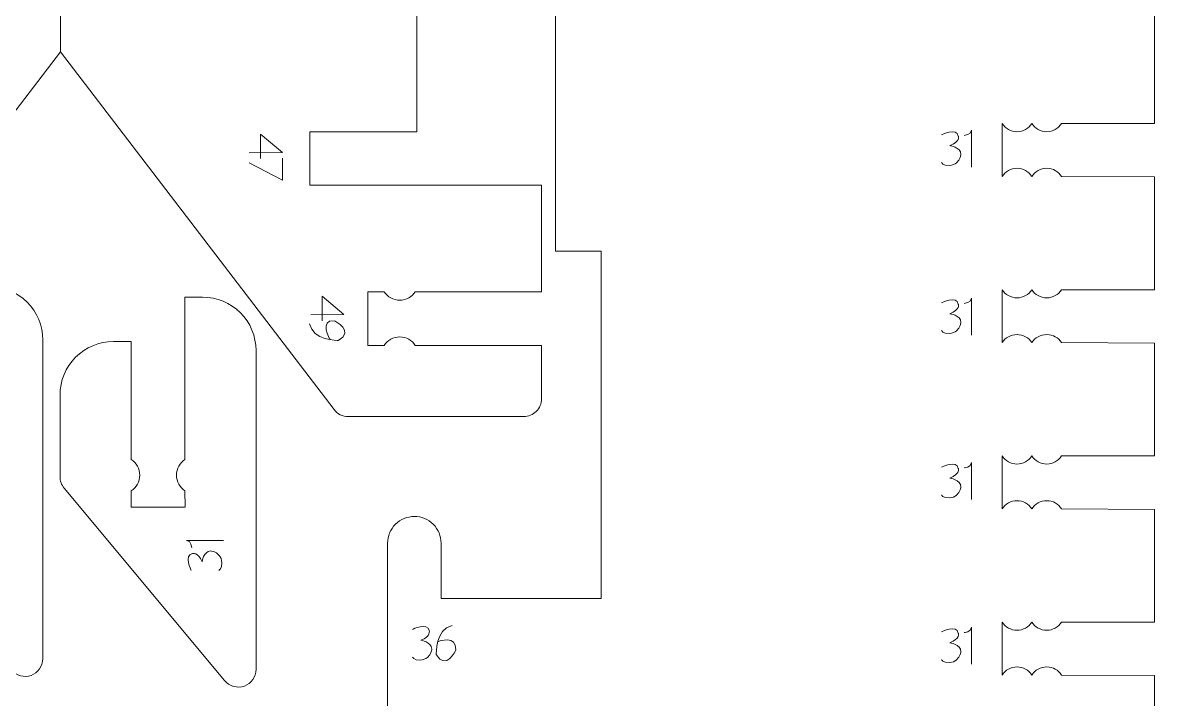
# Model space of a CAD drawing. Header units: centimetres. Extents: x -25 to 25, y -32.5 to 32.5.
# Drawn here: x -0.3 to 6.12, y -2.67 to 1.16 of the extents above; entities that cross this region are included whole.
import ezdxf

# ---------------------------------------------------------------- set-up
doc = ezdxf.new("R2010")
doc.units = ezdxf.units.CM
doc.header["$MEASUREMENT"] = 0
doc.layers.add('Capa 1', color=7, linetype='Continuous')

msp = doc.modelspace()

# ---------------------------------------------------------------- linework, layer by layer
at = {"layer": 'Capa 1', "color": 250, "lineweight": 9}
for points, knots in [([(1.43038, 13.90392), (1.43038, 14.39206), (1.43038, 14.5118), (1.43038, 14.84646), (1.43038, 14.84646), (1.43041, 14.87327), (1.44107, 14.89896), (1.46003, 14.91789), (1.46003, 14.91789), (1.47899, 14.93685), (1.50459, 14.94749), (1.53138, 14.94746), (1.53138, 14.94746), (1.53138, 14.94746), (1.83439, 14.94746), (1.83439, 14.94746), (1.83439, 14.94746), (1.86118, 14.94743), (1.88689, 14.93677), (1.90582, 14.91781), (1.90582, 14.91781), (1.92475, 14.89885), (1.93539, 14.87327), (1.93539, 14.84646), (1.93539, 14.84646), (1.93539, 14.84646), (1.93539, 12.6245), (1.93539, 12.6245), (1.93539, 12.6245), (1.93539, 12.6245), (1.1274, 12.6245), (1.1274, 12.6245), (1.1274, 12.6245), (1.1274, 12.6245), (1.1274, 12.32151), (1.1274, 12.32151), (1.1274, 12.32151), (1.1274, 12.32151), (1.93539, 12.32151), (1.93539, 12.32151), (1.93539, 12.32151), (1.93539, 12.32151), (1.93539, 11.55049), (1.93539, 11.55049), (1.93539, 11.55049), (1.93539, 11.55049), (1.0264, 11.07792), (1.0264, 11.07792), (1.0264, 11.07792), (1.0264, 11.07792), (1.0264, 6.99895), (1.0264, 6.99895), (1.0264, 6.99895), (1.0264, 6.99895), (1.93539, 6.7275), (1.93539, 6.7275), (1.93539, 6.7275), (1.93539, 6.7275), (1.93539, 0.54521), (1.93539, 0.54521), (1.93539, 0.54521), (1.93539, 0.54521), (1.32939, 0.54521), (1.32939, 0.54521), (1.32939, 0.54521), (1.32939, 0.54521), (1.32939, 0.24219), (1.32939, 0.24219), (1.32939, 0.24219), (1.32939, 0.24219), (2.64236, 0.24219), (2.64236, 0.24219), (2.64236, 0.24219), (2.64236, 0.24219), (2.64236, -0.36378), (2.64236, -0.36378), (2.64236, -0.36378), (2.64236, -0.36378), (1.92693, -0.36241), (1.92693, -0.36241)], [0, 0, 0, 0, 0.047619, 0.047619, 0.047619, 0.047619, 0.0952381, 0.0952381, 0.0952381, 0.0952381, 0.1428571, 0.1428571, 0.1428571, 0.1428571, 0.1904762, 0.1904762, 0.1904762, 0.1904762, 0.2380952, 0.2380952, 0.2380952, 0.2380952, 0.2857143, 0.2857143, 0.2857143, 0.2857143, 0.3333333, 0.3333333, 0.3333333, 0.3333333, 0.3809524, 0.3809524, 0.3809524, 0.3809524, 0.4285714, 0.4285714, 0.4285714, 0.4285714, 0.4761905, 0.4761905, 0.4761905, 0.4761905, 0.5238095, 0.5238095, 0.5238095, 0.5238095, 0.5714286, 0.5714286, 0.5714286, 0.5714286, 0.6190476, 0.6190476, 0.6190476, 0.6190476, 0.6666667, 0.6666667, 0.6666667, 0.6666667, 0.7142857, 0.7142857, 0.7142857, 0.7142857, 0.7619048, 0.7619048, 0.7619048, 0.7619048, 0.8095238, 0.8095238, 0.8095238, 0.8095238, 0.8571429, 0.8571429, 0.8571429, 0.8571429, 0.9047619, 0.9047619, 0.9047619, 0.9047619, 1, 1, 1, 1]), ([(-2.09609, -0.66677), (-2.09609, -0.66677), (-2.81152, -0.66677), (-2.81152, -0.66677), (-2.81152, -0.66677), (-2.81152, -0.66677), (-2.81152, -0.96978), (-2.81152, -0.96978), (-2.81152, -0.96978), (-2.81152, -0.99657), (-2.80081, -1.02232), (-2.78187, -1.04121), (-2.78187, -1.04121), (-2.76295, -1.06009), (-2.73734, -1.07078), (-2.71053, -1.07078), (-2.71053, -1.07078), (-2.71053, -1.07078), (-1.71556, -1.07078), (-1.71556, -1.07078), (-1.71556, -1.07078), (-1.68407, -1.07075), (-1.6544, -1.0561), (-1.63531, -1.03107), (-1.63531, -1.03107), (-1.63531, -1.03107), (-0.08458, 0.9988), (-0.08458, 0.9988), (-0.08458, 0.9988), (-0.08458, 0.9988), (-0.08458, 3.26127), (-0.08458, 3.26127), (-0.08458, 3.26127), (-0.08458, 3.26127), (-0.82513, 3.26127), (-0.82513, 3.26127)], [0, 0, 0, 0, 0.1, 0.1, 0.1, 0.1, 0.2, 0.2, 0.2, 0.2, 0.3, 0.3, 0.3, 0.3, 0.4, 0.4, 0.4, 0.4, 0.5, 0.5, 0.5, 0.5, 0.6, 0.6, 0.6, 0.6, 0.7, 0.7, 0.7, 0.7, 0.8, 0.8, 0.8, 0.8, 1, 1, 1, 1]), ([(4.00753, 1.68574), (4.00753, 1.68574), (3.07493, 1.68574), (3.07493, 1.68574), (3.07493, 1.68574), (3.07493, 1.68574), (3.07493, 1.88774), (3.07493, 1.88774), (3.07493, 1.88774), (3.07488, 1.96804), (3.10673, 2.04509), (3.16351, 2.10191), (3.16351, 2.10191), (3.22026, 2.15874), (3.29762, 2.19067), (3.37795, 2.19072), (3.37795, 2.19072), (3.37795, 2.19072), (5.81264, 2.19072), (5.81264, 2.19072), (5.81264, 2.19072), (5.89295, 2.19078), (5.96999, 2.15892), (6.02679, 2.10218), (6.02679, 2.10218), (6.08362, 2.04543), (6.11558, 1.96804), (6.11563, 1.88774), (6.11563, 1.88774), (6.11563, 1.88774), (6.11563, 0.5916), (6.11563, 0.5916), (6.11563, 0.5916), (6.11563, 0.5916), (5.5897, 0.5916), (5.5897, 0.5916)], [0, 0, 0, 0, 0.1, 0.1, 0.1, 0.1, 0.2, 0.2, 0.2, 0.2, 0.3, 0.3, 0.3, 0.3, 0.4, 0.4, 0.4, 0.4, 0.5, 0.5, 0.5, 0.5, 0.6, 0.6, 0.6, 0.6, 0.7, 0.7, 0.7, 0.7, 0.8, 0.8, 0.8, 0.8, 1, 1, 1, 1]), ([(4.00753, -7.10111), (4.00753, -7.10111), (2.72097, -7.10111), (2.72097, -7.10111), (2.72097, -7.10111), (2.72097, -7.10111), (2.72097, -5.58612), (2.72097, -5.58612), (2.72097, -5.58612), (2.72097, -5.58612), (2.98032, -5.58612), (2.98032, -5.58612), (2.98032, -5.58612), (2.98032, -5.58612), (2.98032, -3.61668), (2.98032, -3.61668), (2.98032, -3.61668), (2.98032, -3.61668), (2.07301, -3.61668), (2.07301, -3.61668), (2.07301, -3.61668), (2.07301, -3.61668), (2.07301, -3.92977), (2.07301, -3.92977), (2.07301, -3.92977), (2.07303, -3.96992), (2.05712, -4.00845), (2.02873, -4.03684), (2.02873, -4.03684), (2.00037, -4.06525), (1.96167, -4.08124), (1.92151, -4.08127), (1.92151, -4.08127), (1.88136, -4.08129), (1.84284, -4.06535), (1.81443, -4.03699), (1.81443, -4.03699), (1.78601, -4.00861), (1.77005, -3.96992), (1.77002, -3.92977), (1.77002, -3.92977), (1.77002, -3.92977), (1.77002, -1.78861), (1.77002, -1.78861), (1.77002, -1.78861), (1.76999, -1.74843), (1.78593, -1.70994), (1.8143, -1.68152), (1.8143, -1.68152), (1.84268, -1.65311), (1.88136, -1.63712), (1.92151, -1.63709), (1.92151, -1.63709), (1.96167, -1.63706), (2.00019, -1.653), (2.0286, -1.68139), (2.0286, -1.68139), (2.05702, -1.70975), (2.07298, -1.74843), (2.07301, -1.78861), (2.07301, -1.78861), (2.07301, -1.78861), (2.07301, -2.10168), (2.07301, -2.10168), (2.07301, -2.10168), (2.07301, -2.10168), (2.98032, -2.10168), (2.98032, -2.10168), (2.98032, -2.10168), (2.98032, -2.10168), (2.98032, -0.13224), (2.98032, -0.13224), (2.98032, -0.13224), (2.98032, -0.13224), (2.72097, -0.13224), (2.72097, -0.13224), (2.72097, -0.13224), (2.72097, -0.13224), (2.72097, 1.38276), (2.72097, 1.38276), (2.72097, 1.38276), (2.72097, 1.38276), (4.00753, 1.38139), (4.00753, 1.38139)], [0, 0, 0, 0, 0.0454545, 0.0454545, 0.0454545, 0.0454545, 0.0909091, 0.0909091, 0.0909091, 0.0909091, 0.1363636, 0.1363636, 0.1363636, 0.1363636, 0.1818182, 0.1818182, 0.1818182, 0.1818182, 0.2272727, 0.2272727, 0.2272727, 0.2272727, 0.2727273, 0.2727273, 0.2727273, 0.2727273, 0.3181818, 0.3181818, 0.3181818, 0.3181818, 0.3636364, 0.3636364, 0.3636364, 0.3636364, 0.4090909, 0.4090909, 0.4090909, 0.4090909, 0.4545455, 0.4545455, 0.4545455, 0.4545455, 0.5, 0.5, 0.5, 0.5, 0.5454545, 0.5454545, 0.5454545, 0.5454545, 0.5909091, 0.5909091, 0.5909091, 0.5909091, 0.6363636, 0.6363636, 0.6363636, 0.6363636, 0.6818182, 0.6818182, 0.6818182, 0.6818182, 0.7272727, 0.7272727, 0.7272727, 0.7272727, 0.7727273, 0.7727273, 0.7727273, 0.7727273, 0.8181818, 0.8181818, 0.8181818, 0.8181818, 0.8636364, 0.8636364, 0.8636364, 0.8636364, 0.9090909, 0.9090909, 0.9090909, 0.9090909, 1, 1, 1, 1]), ([(1.92693, -0.66677), (1.92693, -0.66677), (2.64236, -0.66677), (2.64236, -0.66677), (2.64236, -0.66677), (2.64236, -0.66677), (2.64236, -0.96978), (2.64236, -0.96978), (2.64236, -0.96978), (2.64236, -0.99657), (2.63165, -1.02232), (2.61271, -1.04121), (2.61271, -1.04121), (2.59379, -1.06009), (2.56818, -1.07078), (2.54137, -1.07078), (2.54137, -1.07078), (2.54137, -1.07078), (1.5464, -1.07078), (1.5464, -1.07078), (1.5464, -1.07078), (1.51491, -1.07075), (1.48524, -1.0561), (1.46615, -1.03107), (1.46615, -1.03107), (1.46615, -1.03107), (-0.08458, 0.9988), (-0.08458, 0.9988)], [0, 0, 0, 0, 0.125, 0.125, 0.125, 0.125, 0.25, 0.25, 0.25, 0.25, 0.375, 0.375, 0.375, 0.375, 0.5, 0.5, 0.5, 0.5, 0.625, 0.625, 0.625, 0.625, 0.75, 0.75, 0.75, 0.75, 1, 1, 1, 1]), ([(5.25282, 0.5916), (5.2706, 0.5639), (5.30168, 0.54554), (5.33704, 0.54554), (5.33704, 0.54554), (5.3724, 0.54554), (5.40348, 0.5639), (5.42126, 0.5916)], [0, 0, 0, 0, 0.3333333, 0.3333333, 0.3333333, 0.3333333, 1, 1, 1, 1]), ([(5.42126, 0.5916), (5.43904, 0.5639), (5.47012, 0.54554), (5.50548, 0.54554), (5.50548, 0.54554), (5.54084, 0.54554), (5.57192, 0.5639), (5.5897, 0.5916)], [0, 0, 0, 0, 0.3333333, 0.3333333, 0.3333333, 0.3333333, 1, 1, 1, 1]), ([(5.25298, 0.29159), (5.27076, 0.31929), (5.30184, 0.33765), (5.3372, 0.33765), (5.3372, 0.33765), (5.37256, 0.33765), (5.40364, 0.31929), (5.42142, 0.29159)], [0, 0, 0, 0, 0.3333333, 0.3333333, 0.3333333, 0.3333333, 1, 1, 1, 1]), ([(5.42142, 0.29159), (5.4392, 0.31929), (5.47028, 0.33765), (5.50564, 0.33765), (5.50564, 0.33765), (5.541, 0.33765), (5.57208, 0.31929), (5.58986, 0.29159)], [0, 0, 0, 0, 0.3333333, 0.3333333, 0.3333333, 0.3333333, 1, 1, 1, 1]), ([(5.58985, 0.2916), (5.58985, 0.2916), (6.11563, 0.28861), (6.11563, 0.28861), (6.11563, 0.28861), (6.11563, 0.28861), (6.11563, -0.35106), (6.11563, -0.35106), (6.11563, -0.35106), (6.11563, -0.35106), (5.5897, -0.35106), (5.5897, -0.35106)], [0, 0, 0, 0, 0.25, 0.25, 0.25, 0.25, 0.5, 0.5, 0.5, 0.5, 1, 1, 1, 1]), ([(-0.58706, -1.25413), (-0.58706, -1.25413), (-0.58842, -0.33227), (-0.58842, -0.33227), (-0.58842, -0.33227), (-0.58842, -0.33227), (-0.48743, -0.33227), (-0.48743, -0.33227), (-0.48743, -0.33227), (-0.40713, -0.33222), (-0.33008, -0.36407), (-0.27325, -0.42082), (-0.27325, -0.42082), (-0.21645, -0.47757), (-0.18449, -0.55496), (-0.18444, -0.63526), (-0.18444, -0.63526), (-0.18444, -0.63526), (-0.18444, -2.44326), (-0.18444, -2.44326), (-0.18444, -2.44326), (-0.18423, -2.48572), (-0.21065, -2.52377), (-0.25051, -2.5384), (-0.25051, -2.5384), (-0.29037, -2.55303), (-0.33575, -2.54037), (-0.36309, -2.50786), (-0.36309, -2.50786), (-0.36309, -2.50786), (-1.27205, -1.41521), (-1.27205, -1.41521), (-1.27205, -1.41521), (-1.28715, -1.39706), (-1.29542, -1.37419), (-1.29542, -1.35061), (-1.29542, -1.35061), (-1.29542, -1.35061), (-1.29542, -0.88775), (-1.29542, -0.88775), (-1.29542, -0.88775), (-1.29548, -0.80745), (-1.26362, -0.73043), (-1.20687, -0.6736), (-1.20687, -0.6736), (-1.15013, -0.61677), (-1.07274, -0.58481), (-0.99243, -0.58476), (-0.99243, -0.58476), (-0.99243, -0.58476), (-0.89141, -0.58476), (-0.89141, -0.58476), (-0.89141, -0.58476), (-0.89141, -0.58476), (-0.89141, -1.25413), (-0.89141, -1.25413)], [0, 0, 0, 0, 0.0666667, 0.0666667, 0.0666667, 0.0666667, 0.1333333, 0.1333333, 0.1333333, 0.1333333, 0.2, 0.2, 0.2, 0.2, 0.2666667, 0.2666667, 0.2666667, 0.2666667, 0.3333333, 0.3333333, 0.3333333, 0.3333333, 0.4, 0.4, 0.4, 0.4, 0.4666667, 0.4666667, 0.4666667, 0.4666667, 0.5333333, 0.5333333, 0.5333333, 0.5333333, 0.6, 0.6, 0.6, 0.6, 0.6666667, 0.6666667, 0.6666667, 0.6666667, 0.7333333, 0.7333333, 0.7333333, 0.7333333, 0.8, 0.8, 0.8, 0.8, 0.8666667, 0.8666667, 0.8666667, 0.8666667, 1, 1, 1, 1]), ([(1.75067, -0.36241), (1.75067, -0.36241), (1.65815, -0.3623), (1.65815, -0.3623), (1.65815, -0.3623), (1.65815, -0.3623), (1.65815, -0.66677), (1.65815, -0.66677), (1.65815, -0.66677), (1.65815, -0.66677), (1.75069, -0.66677), (1.75069, -0.66677)], [0, 0, 0, 0, 0.25, 0.25, 0.25, 0.25, 0.5, 0.5, 0.5, 0.5, 1, 1, 1, 1]), ([(1.75068, -0.36241), (1.76929, -0.3914), (1.80181, -0.41061), (1.83881, -0.41061), (1.83881, -0.41061), (1.87581, -0.41061), (1.90833, -0.3914), (1.92693, -0.36241)], [0, 0, 0, 0, 0.3333333, 0.3333333, 0.3333333, 0.3333333, 1, 1, 1, 1]), ([(5.25282, -0.35106), (5.2706, -0.37876), (5.30168, -0.39712), (5.33704, -0.39712), (5.33704, -0.39712), (5.3724, -0.39712), (5.40348, -0.37876), (5.42126, -0.35106)], [0, 0, 0, 0, 0.3333333, 0.3333333, 0.3333333, 0.3333333, 1, 1, 1, 1]), ([(5.42126, -0.35106), (5.43904, -0.37876), (5.47012, -0.39712), (5.50548, -0.39712), (5.50548, -0.39712), (5.54084, -0.39712), (5.57192, -0.37876), (5.5897, -0.35106)], [0, 0, 0, 0, 0.3333333, 0.3333333, 0.3333333, 0.3333333, 1, 1, 1, 1]), ([(0.6216, -1.31459), (0.6216, -1.31459), (0.62024, -0.39273), (0.62024, -0.39273), (0.62024, -0.39273), (0.62024, -0.39273), (0.72123, -0.39273), (0.72123, -0.39273), (0.72123, -0.39273), (0.80153, -0.39268), (0.87858, -0.42453), (0.93541, -0.48128), (0.93541, -0.48128), (0.99221, -0.53803), (1.02417, -0.61542), (1.02422, -0.69572), (1.02422, -0.69572), (1.02422, -0.69572), (1.02422, -2.50372), (1.02422, -2.50372), (1.02422, -2.50372), (1.02443, -2.54618), (0.99801, -2.58423), (0.95815, -2.59886), (0.95815, -2.59886), (0.91829, -2.61349), (0.87291, -2.60083), (0.84557, -2.56832), (0.84557, -2.56832), (0.84557, -2.56832), (-0.06339, -1.47567), (-0.06339, -1.47567), (-0.06339, -1.47567), (-0.07849, -1.45752), (-0.08676, -1.43465), (-0.08676, -1.41107), (-0.08676, -1.41107), (-0.08676, -1.41107), (-0.08676, -0.94821), (-0.08676, -0.94821), (-0.08676, -0.94821), (-0.08682, -0.86791), (-0.05496, -0.79089), (0.00179, -0.73406), (0.00179, -0.73406), (0.05853, -0.67723), (0.13592, -0.64527), (0.21623, -0.64522), (0.21623, -0.64522), (0.21623, -0.64522), (0.31725, -0.64522), (0.31725, -0.64522), (0.31725, -0.64522), (0.31725, -0.64522), (0.31725, -1.31459), (0.31725, -1.31459)], [0, 0, 0, 0, 0.0666667, 0.0666667, 0.0666667, 0.0666667, 0.1333333, 0.1333333, 0.1333333, 0.1333333, 0.2, 0.2, 0.2, 0.2, 0.2666667, 0.2666667, 0.2666667, 0.2666667, 0.3333333, 0.3333333, 0.3333333, 0.3333333, 0.4, 0.4, 0.4, 0.4, 0.4666667, 0.4666667, 0.4666667, 0.4666667, 0.5333333, 0.5333333, 0.5333333, 0.5333333, 0.6, 0.6, 0.6, 0.6, 0.6666667, 0.6666667, 0.6666667, 0.6666667, 0.7333333, 0.7333333, 0.7333333, 0.7333333, 0.8, 0.8, 0.8, 0.8, 0.8666667, 0.8666667, 0.8666667, 0.8666667, 1, 1, 1, 1]), ([(1.75068, -0.66677), (1.76929, -0.63778), (1.80181, -0.61857), (1.83881, -0.61857), (1.83881, -0.61857), (1.87581, -0.61857), (1.90833, -0.63778), (1.92693, -0.66677)], [0, 0, 0, 0, 0.3333333, 0.3333333, 0.3333333, 0.3333333, 1, 1, 1, 1]), ([(5.25298, -0.65107), (5.27076, -0.62337), (5.30184, -0.60501), (5.3372, -0.60501), (5.3372, -0.60501), (5.37256, -0.60501), (5.40364, -0.62337), (5.42142, -0.65107)], [0, 0, 0, 0, 0.3333333, 0.3333333, 0.3333333, 0.3333333, 1, 1, 1, 1]), ([(5.42142, -0.65107), (5.4392, -0.62337), (5.47028, -0.60501), (5.50564, -0.60501), (5.50564, -0.60501), (5.541, -0.60501), (5.57208, -0.62337), (5.58986, -0.65107)], [0, 0, 0, 0, 0.3333333, 0.3333333, 0.3333333, 0.3333333, 1, 1, 1, 1]), ([(5.58985, -0.65108), (5.58985, -0.65108), (6.11563, -0.65405), (6.11563, -0.65405), (6.11563, -0.65405), (6.11563, -0.65405), (6.11563, -1.29372), (6.11563, -1.29372), (6.11563, -1.29372), (6.11563, -1.29372), (5.5897, -1.29372), (5.5897, -1.29372)], [0, 0, 0, 0, 0.25, 0.25, 0.25, 0.25, 0.5, 0.5, 0.5, 0.5, 1, 1, 1, 1]), ([(0.31725, -1.49085), (0.34624, -1.47224), (0.36545, -1.43972), (0.36545, -1.40272), (0.36545, -1.40272), (0.36545, -1.36572), (0.34624, -1.3332), (0.31725, -1.3146)], [0, 0, 0, 0, 0.3333333, 0.3333333, 0.3333333, 0.3333333, 1, 1, 1, 1]), ([(0.62161, -1.49085), (0.59262, -1.47224), (0.57341, -1.43972), (0.57341, -1.40272), (0.57341, -1.40272), (0.57341, -1.36572), (0.59262, -1.3332), (0.62161, -1.3146)], [0, 0, 0, 0, 0.3333333, 0.3333333, 0.3333333, 0.3333333, 1, 1, 1, 1]), ([(5.25282, -1.29372), (5.2706, -1.32142), (5.30168, -1.33978), (5.33704, -1.33978), (5.33704, -1.33978), (5.3724, -1.33978), (5.40348, -1.32142), (5.42126, -1.29372)], [0, 0, 0, 0, 0.3333333, 0.3333333, 0.3333333, 0.3333333, 1, 1, 1, 1]), ([(5.42126, -1.29372), (5.43904, -1.32142), (5.47012, -1.33978), (5.50548, -1.33978), (5.50548, -1.33978), (5.54084, -1.33978), (5.57192, -1.32142), (5.5897, -1.29372)], [0, 0, 0, 0, 0.3333333, 0.3333333, 0.3333333, 0.3333333, 1, 1, 1, 1]), ([(0.62161, -1.49086), (0.62161, -1.49086), (0.62172, -1.58338), (0.62172, -1.58338), (0.62172, -1.58338), (0.62172, -1.58338), (0.31725, -1.58338), (0.31725, -1.58338), (0.31725, -1.58338), (0.31725, -1.58338), (0.31725, -1.49084), (0.31725, -1.49084)], [0, 0, 0, 0, 0.25, 0.25, 0.25, 0.25, 0.5, 0.5, 0.5, 0.5, 1, 1, 1, 1]), ([(5.25298, -1.59373), (5.27076, -1.56603), (5.30184, -1.54767), (5.3372, -1.54767), (5.3372, -1.54767), (5.37256, -1.54767), (5.40364, -1.56603), (5.42142, -1.59373)], [0, 0, 0, 0, 0.3333333, 0.3333333, 0.3333333, 0.3333333, 1, 1, 1, 1]), ([(5.42142, -1.59373), (5.4392, -1.56603), (5.47028, -1.54767), (5.50564, -1.54767), (5.50564, -1.54767), (5.541, -1.54767), (5.57208, -1.56603), (5.58986, -1.59373)], [0, 0, 0, 0, 0.3333333, 0.3333333, 0.3333333, 0.3333333, 1, 1, 1, 1]), ([(5.58985, -1.59374), (5.58985, -1.59374), (6.11563, -1.5967), (6.11563, -1.5967), (6.11563, -1.5967), (6.11563, -1.5967), (6.11563, -2.23637), (6.11563, -2.23637), (6.11563, -2.23637), (6.11563, -2.23637), (5.5897, -2.23637), (5.5897, -2.23637)], [0, 0, 0, 0, 0.25, 0.25, 0.25, 0.25, 0.5, 0.5, 0.5, 0.5, 1, 1, 1, 1]), ([(5.25282, -2.23637), (5.2706, -2.26407), (5.30168, -2.28243), (5.33704, -2.28243), (5.33704, -2.28243), (5.3724, -2.28243), (5.40348, -2.26407), (5.42126, -2.23637)], [0, 0, 0, 0, 0.3333333, 0.3333333, 0.3333333, 0.3333333, 1, 1, 1, 1]), ([(5.42126, -2.23637), (5.43904, -2.26407), (5.47012, -2.28243), (5.50548, -2.28243), (5.50548, -2.28243), (5.54084, -2.28243), (5.57192, -2.26407), (5.5897, -2.23637)], [0, 0, 0, 0, 0.3333333, 0.3333333, 0.3333333, 0.3333333, 1, 1, 1, 1]), ([(5.25298, -2.53638), (5.27076, -2.50868), (5.30184, -2.49032), (5.3372, -2.49032), (5.3372, -2.49032), (5.37256, -2.49032), (5.40364, -2.50868), (5.42142, -2.53638)], [0, 0, 0, 0, 0.3333333, 0.3333333, 0.3333333, 0.3333333, 1, 1, 1, 1]), ([(5.42142, -2.53638), (5.4392, -2.50868), (5.47028, -2.49032), (5.50564, -2.49032), (5.50564, -2.49032), (5.541, -2.49032), (5.57208, -2.50868), (5.58986, -2.53638)], [0, 0, 0, 0, 0.3333333, 0.3333333, 0.3333333, 0.3333333, 1, 1, 1, 1]), ([(5.58985, -2.53639), (5.58985, -2.53639), (6.11563, -2.53936), (6.11563, -2.53936), (6.11563, -2.53936), (6.11563, -2.53936), (6.11563, -3.179), (6.11563, -3.179), (6.11563, -3.179), (6.11563, -3.179), (5.5897, -3.179), (5.5897, -3.179)], [0, 0, 0, 0, 0.25, 0.25, 0.25, 0.25, 0.5, 0.5, 0.5, 0.5, 1, 1, 1, 1])]:
    msp.add_open_spline(points, degree=3, knots=knots, dxfattribs=at)
for points in [[(5.25298, 0.29159), (5.25298, 0.29159), (5.25282, 0.5916), (5.25282, 0.5916)], [(5.25298, -0.65107), (5.25298, -0.65107), (5.25282, -0.35106), (5.25282, -0.35106)], [(5.25298, -1.59373), (5.25298, -1.59373), (5.25282, -1.29372), (5.25282, -1.29372)], [(5.25298, -2.53638), (5.25298, -2.53638), (5.25282, -2.23637), (5.25282, -2.23637)]]:
    msp.add_open_spline(points, degree=3, dxfattribs=at)
at = {"layer": 'Capa 1', "color": 22, "lineweight": 5}
for points, knots in [([(1.05003, 0.39263), (1.05003, 0.39263), (1.05003, 0.53229), (1.05003, 0.53229), (1.05003, 0.53229), (1.05003, 0.53229), (1.17364, 0.42724), (1.17364, 0.42724), (1.17364, 0.42724), (1.17364, 0.42724), (0.98573, 0.42603), (0.98573, 0.42603)], [0, 0, 0, 0, 0.25, 0.25, 0.25, 0.25, 0.5, 0.5, 0.5, 0.5, 1, 1, 1, 1]), ([(4.90916, 0.371), (4.90916, 0.371), (4.91639, 0.35252), (4.95244, 0.35372), (4.95244, 0.35372), (4.97115, 0.35434), (4.98455, 0.36103), (4.99427, 0.36868), (4.99427, 0.36868), (5.01797, 0.38738), (5.01919, 0.41642), (5.01919, 0.41642), (5.01919, 0.41642), (5.01797, 0.45813), (4.95675, 0.46617), (4.95675, 0.46617), (4.95675, 0.46617), (5.01671, 0.48846), (5.00434, 0.52059), (5.00434, 0.52059), (5.00434, 0.52059), (4.9957, 0.57002), (4.90916, 0.52803), (4.90916, 0.52803)], [0, 0, 0, 0, 0.1428571, 0.1428571, 0.1428571, 0.1428571, 0.2857143, 0.2857143, 0.2857143, 0.2857143, 0.4285714, 0.4285714, 0.4285714, 0.4285714, 0.5714286, 0.5714286, 0.5714286, 0.5714286, 0.7142857, 0.7142857, 0.7142857, 0.7142857, 1, 1, 1, 1]), ([(1.17447, 0.39596), (1.17447, 0.39596), (1.17447, 0.2707), (1.17447, 0.2707), (1.17447, 0.2707), (1.17447, 0.2707), (0.98489, 0.36792), (0.98489, 0.36792)], [0, 0, 0, 0, 0.3333333, 0.3333333, 0.3333333, 0.3333333, 1, 1, 1, 1]), ([(4.90916, -0.58203), (4.90916, -0.58203), (4.91639, -0.60051), (4.95244, -0.59931), (4.95244, -0.59931), (4.97115, -0.59869), (4.98455, -0.592), (4.99427, -0.58435), (4.99427, -0.58435), (5.01797, -0.56565), (5.01919, -0.53661), (5.01919, -0.53661), (5.01919, -0.53661), (5.01797, -0.4949), (4.95675, -0.48686), (4.95675, -0.48686), (4.95675, -0.48686), (5.01671, -0.46457), (5.00434, -0.43244), (5.00434, -0.43244), (5.00434, -0.43244), (4.9957, -0.38301), (4.90916, -0.425), (4.90916, -0.425)], [0, 0, 0, 0, 0.1428571, 0.1428571, 0.1428571, 0.1428571, 0.2857143, 0.2857143, 0.2857143, 0.2857143, 0.4285714, 0.4285714, 0.4285714, 0.4285714, 0.5714286, 0.5714286, 0.5714286, 0.5714286, 0.7142857, 0.7142857, 0.7142857, 0.7142857, 1, 1, 1, 1]), ([(1.39847, -0.52691), (1.39847, -0.52691), (1.39847, -0.38725), (1.39847, -0.38725), (1.39847, -0.38725), (1.39847, -0.38725), (1.52208, -0.4923), (1.52208, -0.4923), (1.52208, -0.4923), (1.52208, -0.4923), (1.33417, -0.49351), (1.33417, -0.49351)], [0, 0, 0, 0, 0.25, 0.25, 0.25, 0.25, 0.5, 0.5, 0.5, 0.5, 1, 1, 1, 1]), ([(1.44402, -0.63389), (1.44402, -0.63389), (1.37923, -0.51922), (1.46769, -0.52744), (1.46769, -0.52744), (1.46769, -0.52744), (1.58732, -0.58712), (1.48961, -0.63877), (1.48961, -0.63877), (1.48961, -0.63877), (1.34448, -0.6383), (1.32823, -0.5437)], [0, 0, 0, 0, 0.25, 0.25, 0.25, 0.25, 0.5, 0.5, 0.5, 0.5, 1, 1, 1, 1]), ([(4.90916, -1.51435), (4.90916, -1.51435), (4.91639, -1.53283), (4.95244, -1.53163), (4.95244, -1.53163), (4.97115, -1.53101), (4.98455, -1.52432), (4.99427, -1.51667), (4.99427, -1.51667), (5.01797, -1.49797), (5.01919, -1.46893), (5.01919, -1.46893), (5.01919, -1.46893), (5.01797, -1.42722), (4.95675, -1.41918), (4.95675, -1.41918), (4.95675, -1.41918), (5.01671, -1.39689), (5.00434, -1.36476), (5.00434, -1.36476), (5.00434, -1.36476), (4.9957, -1.31533), (4.90916, -1.35732), (4.90916, -1.35732)], [0, 0, 0, 0, 0.1428571, 0.1428571, 0.1428571, 0.1428571, 0.2857143, 0.2857143, 0.2857143, 0.2857143, 0.4285714, 0.4285714, 0.4285714, 0.4285714, 0.5714286, 0.5714286, 0.5714286, 0.5714286, 0.7142857, 0.7142857, 0.7142857, 0.7142857, 1, 1, 1, 1]), ([(0.81338, -1.94283), (0.81338, -1.94283), (0.83186, -1.9356), (0.83066, -1.89955), (0.83066, -1.89955), (0.83004, -1.88084), (0.82335, -1.86744), (0.8157, -1.85772), (0.8157, -1.85772), (0.797, -1.83402), (0.76796, -1.8328), (0.76796, -1.8328), (0.76796, -1.8328), (0.72625, -1.83402), (0.71821, -1.89524), (0.71821, -1.89524), (0.71821, -1.89524), (0.69592, -1.83528), (0.66379, -1.84765), (0.66379, -1.84765), (0.66379, -1.84765), (0.61436, -1.85629), (0.65635, -1.94283), (0.65635, -1.94283)], [0, 0, 0, 0, 0.1428571, 0.1428571, 0.1428571, 0.1428571, 0.2857143, 0.2857143, 0.2857143, 0.2857143, 0.4285714, 0.4285714, 0.4285714, 0.4285714, 0.5714286, 0.5714286, 0.5714286, 0.5714286, 0.7142857, 0.7142857, 0.7142857, 0.7142857, 1, 1, 1, 1]), ([(1.91033, -2.43423), (1.91033, -2.43423), (1.91756, -2.45271), (1.95361, -2.45151), (1.95361, -2.45151), (1.97232, -2.45089), (1.98572, -2.4442), (1.99544, -2.43655), (1.99544, -2.43655), (2.01914, -2.41785), (2.02036, -2.38881), (2.02036, -2.38881), (2.02036, -2.38881), (2.01914, -2.3471), (1.95792, -2.33906), (1.95792, -2.33906), (1.95792, -2.33906), (2.01788, -2.31677), (2.00551, -2.28464), (2.00551, -2.28464), (2.00551, -2.28464), (1.99687, -2.23521), (1.91033, -2.2772), (1.91033, -2.2772)], [0, 0, 0, 0, 0.1428571, 0.1428571, 0.1428571, 0.1428571, 0.2857143, 0.2857143, 0.2857143, 0.2857143, 0.4285714, 0.4285714, 0.4285714, 0.4285714, 0.5714286, 0.5714286, 0.5714286, 0.5714286, 0.7142857, 0.7142857, 0.7142857, 0.7142857, 1, 1, 1, 1]), ([(2.05759, -2.34595), (2.05759, -2.34595), (2.16143, -2.3054), (2.15648, -2.39406), (2.15648, -2.39406), (2.15648, -2.39406), (2.10129, -2.51583), (2.04603, -2.42014), (2.04603, -2.42014), (2.04603, -2.42014), (2.04109, -2.27507), (2.135, -2.25531)], [0, 0, 0, 0, 0.25, 0.25, 0.25, 0.25, 0.5, 0.5, 0.5, 0.5, 1, 1, 1, 1]), ([(4.90916, -2.44858), (4.90916, -2.44858), (4.91639, -2.46706), (4.95244, -2.46586), (4.95244, -2.46586), (4.97115, -2.46524), (4.98455, -2.45855), (4.99427, -2.4509), (4.99427, -2.4509), (5.01797, -2.4322), (5.01919, -2.40316), (5.01919, -2.40316), (5.01919, -2.40316), (5.01797, -2.36145), (4.95675, -2.35341), (4.95675, -2.35341), (4.95675, -2.35341), (5.01671, -2.33112), (5.00434, -2.29899), (5.00434, -2.29899), (5.00434, -2.29899), (4.9957, -2.24956), (4.90916, -2.29155), (4.90916, -2.29155)], [0, 0, 0, 0, 0.1428571, 0.1428571, 0.1428571, 0.1428571, 0.2857143, 0.2857143, 0.2857143, 0.2857143, 0.4285714, 0.4285714, 0.4285714, 0.4285714, 0.5714286, 0.5714286, 0.5714286, 0.5714286, 0.7142857, 0.7142857, 0.7142857, 0.7142857, 1, 1, 1, 1])]:
    msp.add_open_spline(points, degree=3, knots=knots, dxfattribs=at)
for points in [[(5.03741, 0.5245), (5.03741, 0.5245), (5.07782, 0.52615), (5.07946, 0.55392)], [(5.07946, 0.55392), (5.07946, 0.55392), (5.07946, 0.34441), (5.07946, 0.34441)], [(5.03741, -0.42853), (5.03741, -0.42853), (5.07782, -0.42688), (5.07946, -0.39911)], [(5.07946, -0.39911), (5.07946, -0.39911), (5.07946, -0.60862), (5.07946, -0.60862)], [(5.03741, -1.36085), (5.03741, -1.36085), (5.07782, -1.3592), (5.07946, -1.33143)], [(5.07946, -1.33143), (5.07946, -1.33143), (5.07946, -1.54094), (5.07946, -1.54094)], [(0.65988, -1.81458), (0.65988, -1.81458), (0.65823, -1.77417), (0.63046, -1.77253)], [(0.63046, -1.77253), (0.63046, -1.77253), (0.83997, -1.77253), (0.83997, -1.77253)], [(5.03741, -2.29508), (5.03741, -2.29508), (5.07782, -2.29343), (5.07946, -2.26566)], [(5.07946, -2.26566), (5.07946, -2.26566), (5.07946, -2.47517), (5.07946, -2.47517)]]:
    msp.add_open_spline(points, degree=3, dxfattribs=at)

doc.saveas('drawing.dxf')
